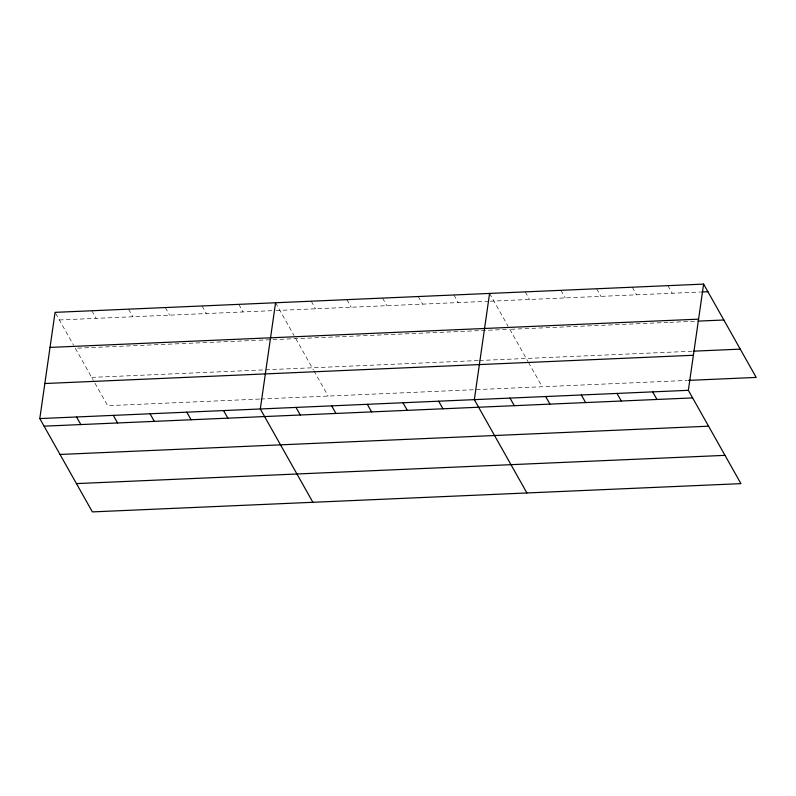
<?xml version="1.0" encoding="UTF-8"?>
<svg xmlns="http://www.w3.org/2000/svg" width="796" height="796" viewBox="0 0 796 796"><rect width="100%" height="100%" fill="white"/><g stroke="black" fill="none" stroke-linecap="round" stroke-linejoin="round"><path stroke-width="0.6" stroke-dasharray="3.98 2.98" d="M59.342 319.962L274.948 310.559M276.172 310.51L488.953 301.236M490.187 301.186L700.52 292.023M77.729 348.141L257.814 340.29M259.038 340.24L508.584 329.365M511.042 329.265L668.491 322.4M669.715 322.35L696.779 321.166M91.709 377.394L264.441 369.871M265.665 369.812L478.267 360.548M479.5 360.498L692.291 351.225M259.556 399.065L107.649 405.681L93.978 381.433M260.78 399.015L687.316 380.428M667.943 285.665L672.222 293.256M632.273 287.217L636.551 294.809M596.602 288.769L600.88 296.361M560.931 290.321L565.21 297.913M525.26 291.873L529.539 299.475M489.59 293.435L508.107 326.28M509.818 329.315L527.947 361.493M528.514 362.498L542.175 386.747M453.919 294.988L458.207 302.579M418.248 296.54L422.537 304.132M382.577 298.092L386.866 305.684M346.907 299.644L351.195 307.246M311.246 301.196L315.524 308.798M275.575 302.759L294.082 335.604M295.794 338.638L313.355 369.802M313.923 370.817L328.151 396.08M238.82 304.361L243.098 311.952M202.065 305.962L206.343 313.554M165.319 307.555L169.598 315.156M128.564 309.156L132.842 316.758M91.809 310.758L96.097 318.36M55.601 313.316L73.57 345.215M75.282 348.25L93.411 380.428"/><path stroke-width="1.19" d="M703.614 284.102L688.351 390.319L740.937 483.64L92.386 511.898L39.8 418.577L55.063 312.36L703.614 284.102L756.2 377.423L688.55 380.379M275.575 302.759L260.312 408.965L312.888 502.286M489.59 293.435L474.336 399.642L526.912 492.963M701.744 291.973L707.893 291.704M50.029 347.414L698.58 319.156M698.002 321.116L723.833 319.992M693.515 351.175L740.26 349.136M44.835 383.523L693.396 355.265M39.8 418.577L688.351 390.319M44.078 426.168L692.639 397.91M60.018 454.456L708.579 426.198M76.446 483.6L724.997 455.352M652.68 391.871L656.969 399.463M617.009 393.423L621.298 401.025M581.339 394.975L585.627 402.577M545.678 396.537L549.956 404.129M510.007 398.09L514.286 405.681M438.666 401.194L442.944 408.796M402.995 402.746L407.273 410.348M367.324 404.308L371.603 411.9M331.653 405.861L335.932 413.452M295.983 407.413L300.261 415.005M223.557 410.567L227.835 418.159M186.801 412.169L191.09 419.761M150.056 413.771L154.334 421.363M113.301 415.373L117.579 422.965M76.555 416.975L80.834 424.566"/></g></svg>
